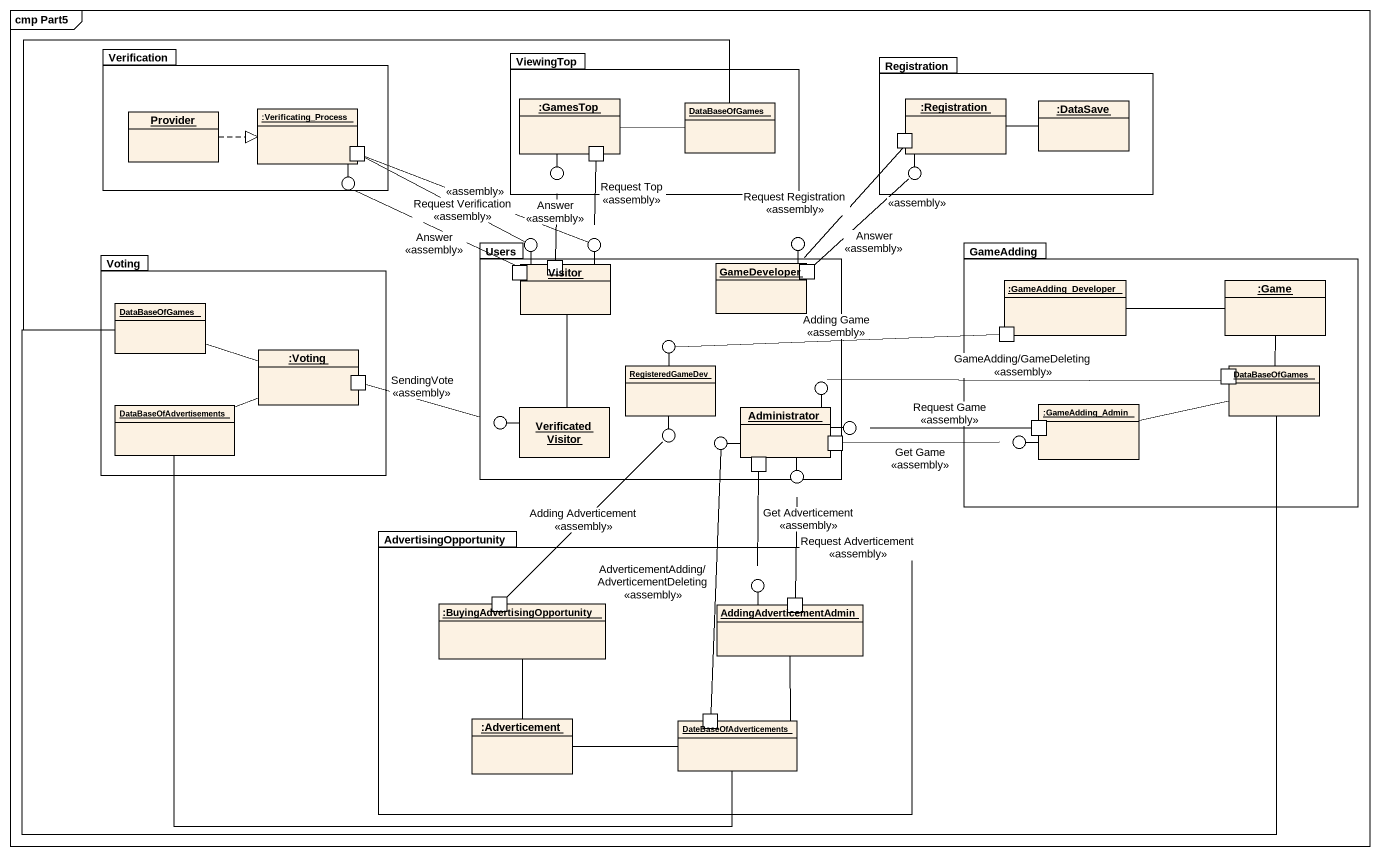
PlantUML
@startuml
mainframe cmp Part5
allowmixing
hide circle
hide empty members
package Verification {
  object Provider
  rectangle ":Verificating_Process" as Verificating_Process <<object>> {
    port " " as port2
  }
}
package ViewingTop {
  rectangle ":GamesTop" as GamesTop <<object>> {
    port " " as port3
  }
  object DataBaseOfGames
}
package Registration {
  rectangle ":Registration" as Registration_2 <<object>> {
    port " " as port1
  }
  object ":DataSave" as DataSave
}
() " " as lollipop1
() " " as lollipop2
() " " as lollipop3
() " " as lollipop4
() " " as lollipop5
() " " as lollipop6
package Voting {
  object "DataBaseOfGames" as DataBaseOfGames_2
  rectangle ":Voting" as Voting_2 <<object>> {
    port " " as port8
  }
  object DataBaseOfAdvertisements
}
package Users {
  rectangle Visitor <<object>> {
    port " " as port4
    port " " as port5
  }
  rectangle GameDeveloper <<object>> {
    port " " as port6
  }
  object RegisteredGameDev
  object "Verificated Visitor" as Verificated_Visitor
  rectangle Administrator <<object>> {
    port " " as port10
    port " " as port11
  }
}
package GameAdding {
  rectangle ":GameAdding_Developer" as GameAdding_Developer <<object>> {
    port " " as port7
  }
  object ":Game" as Game
  rectangle "DataBaseOfGames" as DataBaseOfGames_3 <<object>> {
    port " " as port9
  }
  rectangle ":GameAdding_Admin" as GameAdding_Admin <<object>> {
    port " " as port12
  }
}
() " " as lollipop7
() " " as lollipop8
() " " as lollipop9
() " " as lollipop10
() " " as lollipop11
() " " as lollipop12
() " " as lollipop13
() " " as lollipop14
package AdvertisingOpportunity {
  rectangle ":BuyingAdvertisingOpportunity" as BuyingAdvertisingOpportunity <<object>> {
    port " " as port13
  }
  rectangle AddingAdverticementAdmin <<object>> {
    port " " as port14
  }
  object ":Adverticement" as Adverticement
  rectangle DateBaseOfAdverticements <<object>> {
    port " " as port15
  }
}
() " " as lollipop15
Verificating_Process -- lollipop1
GamesTop -- lollipop2
Registration_2 -- lollipop3
Visitor -up- lollipop4
Visitor -up- lollipop5
GameDeveloper -up- lollipop6
RegisteredGameDev -up- lollipop7
Administrator -up- lollipop8
Verificated_Visitor -left- lollipop9
RegisteredGameDev -- lollipop10
Administrator -left- lollipop11
Administrator -- lollipop12
Administrator -right- lollipop13
GameAdding_Admin -left- lollipop14
AddingAdverticementAdmin -up- lollipop15
Provider .right.|> Verificating_Process
DataBaseOfGames -left- GamesTop
DataBaseOfGames -left- DataBaseOfGames_2
DataSave -left- Registration_2
lollipop1 -right- port4 : Answer\n<<assembly>>
lollipop2 -- port5 : Answer\n<<assembly>>
lollipop3 -- port6 : <<assembly>>
lollipop3 -- port6 : Answer\n<<assembly>>
lollipop4 -left- port2 : Request Verification\n<<assembly>>
lollipop5 -left- port2 : <<assembly>>
lollipop5 -up- port3 : Request Top\n<<assembly>>
lollipop6 -up- port1 : Request Registration\n<<assembly>>
Visitor -- Verificated_Visitor
DataBaseOfGames_2 -right- Voting_2
GameAdding_Developer -right- Game
Game -- DataBaseOfGames_3
lollipop7 -right- port7 : Adding Game\n<<assembly>>
DataBaseOfGames_3 -left- DataBaseOfGames_2
DataBaseOfGames_3 -left- GameAdding_Admin
DataBaseOfAdvertisements -right- Voting_2
lollipop8 -right- port9 : GameAdding/GameDeleting\n<<assembly>>
lollipop9 -left- port8 : SendingVote\n<<assembly>>
lollipop10 -- port13 : Adding Adverticement\n<<assembly>>
lollipop11 -- port15 : AdverticementAdding/AdverticementDeleting\n<<assembly>>
lollipop12 -- port14 : Request Adverticement\n<<assembly>>
lollipop13 -right- port12 : Request Game\n<<assembly>>
lollipop14 -left- port11 : Get Game\n<<assembly>>
lollipop15 -up- port10 : Get Adverticement\n<<assembly>>
BuyingAdvertisingOpportunity -- Adverticement
Adverticement -right- DateBaseOfAdverticements
DateBaseOfAdverticements -left- DataBaseOfAdvertisements
DateBaseOfAdverticements -up- AddingAdverticementAdmin
@enduml
